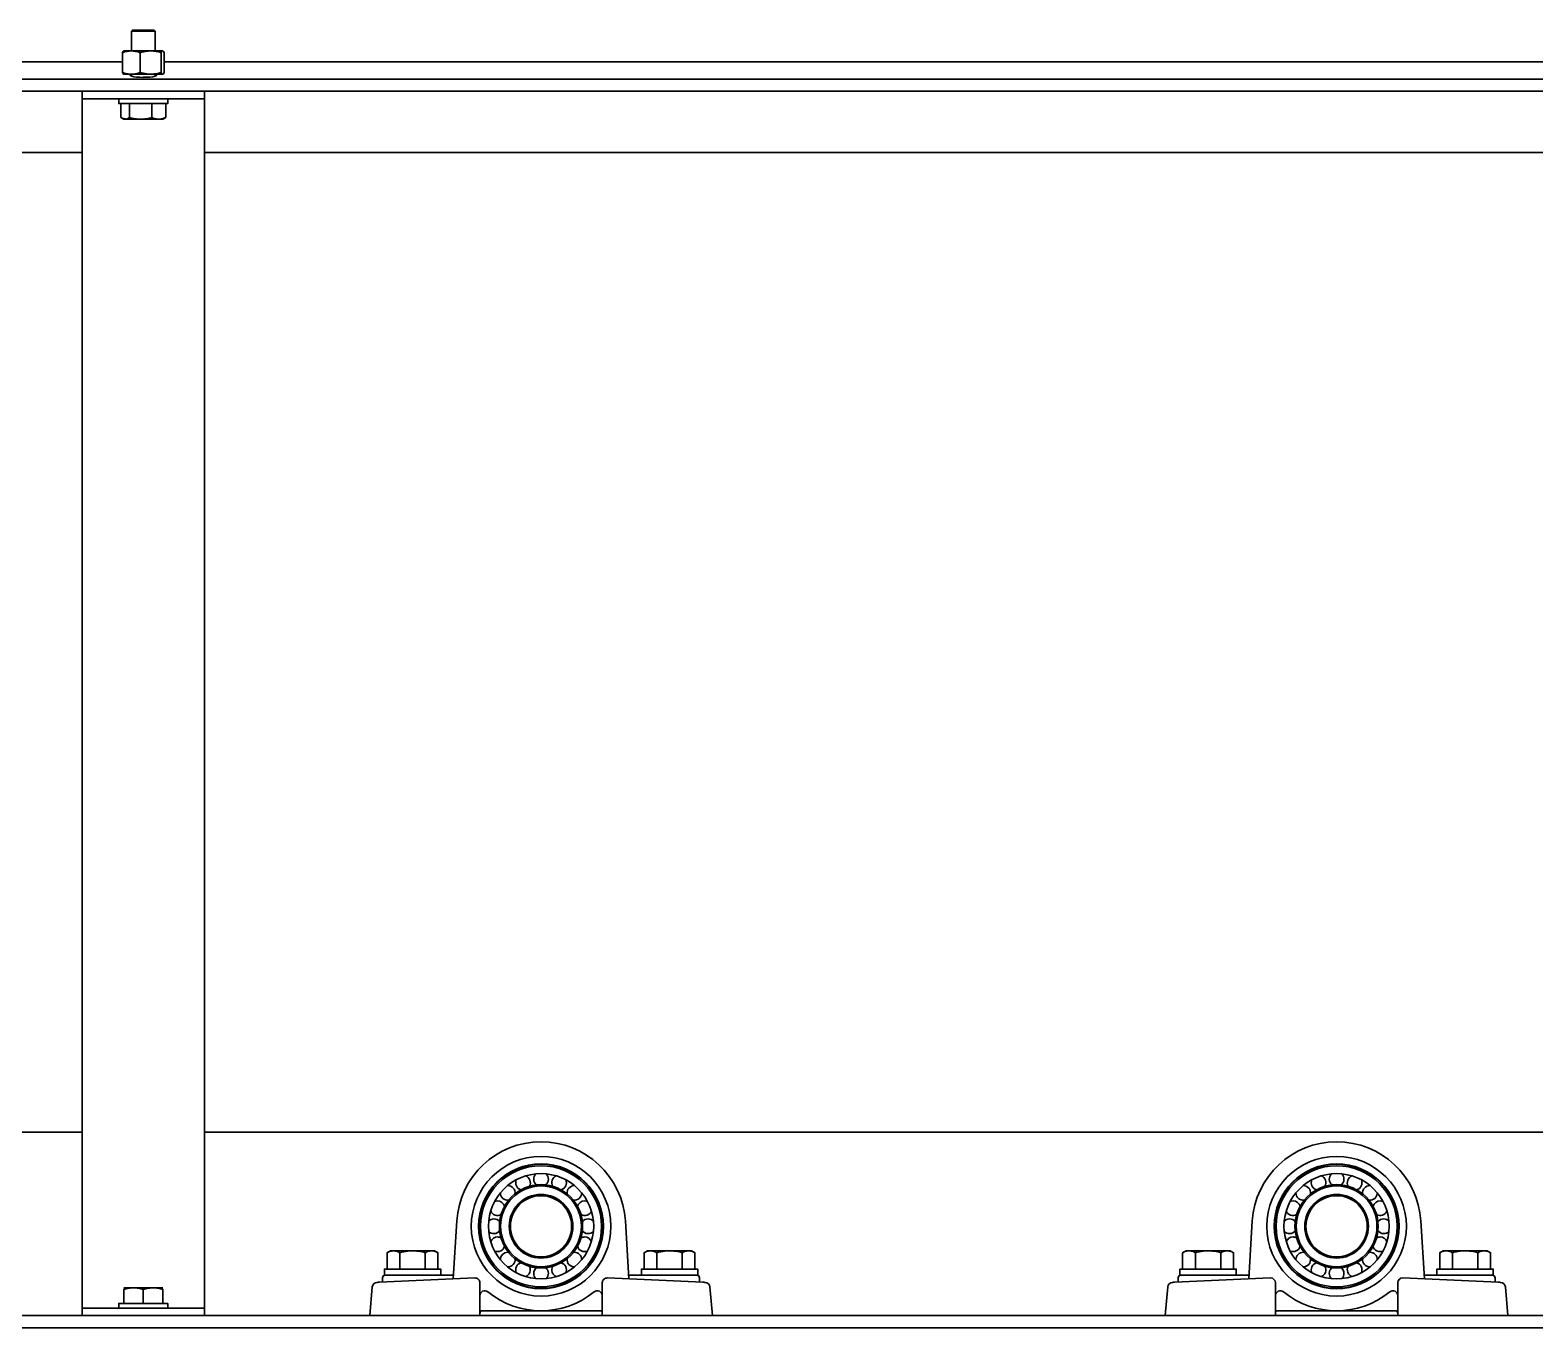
# Model space of a CAD drawing. Header units: millimetres. Extents: x -8400 to 8400, y -5940 to 5940.
# Drawn here: x -4693 to -4078, y 3336 to 3866 of the extents above; entities that cross this region are included whole.
import ezdxf

# ---------------------------------------------------------------- set-up
doc = ezdxf.new("R2010")
doc.units = ezdxf.units.MM
doc.layers.add('粗实线层', color=7, linetype='Continuous', lineweight=35)

msp = doc.modelspace()

# ---------------------------------------------------------------- linework, layer by layer
at = {"layer": '粗实线层', "linetype": 'Continuous', "lineweight": 35}
for points in [[(-4641.476, 3857.27), (-4641.476, 3865.284), (-4641.963, 3865.771), (-4642.077, 3865.771), (-4642.414, 3865.771), (-4642.956, 3865.771), (-4643.675, 3865.771), (-4644.534, 3865.771), (-4645.487, 3865.771), (-4646.484, 3865.771), (-4647.474, 3865.771), (-4648.405, 3865.771), (-4649.228, 3865.771), (-4649.901, 3865.771), (-4650.387, 3865.771), (-4650.637, 3865.771), (-4650.721, 3865.771), (-4651.208, 3865.284), (-4651.208, 3857.27)], [(-4641.476, 3865.284), (-4641.584, 3865.284), (-4641.905, 3865.284), (-4642.422, 3865.284), (-4643.115, 3865.284), (-4643.951, 3865.284), (-4644.893, 3865.284), (-4645.901, 3865.284), (-4646.927, 3865.284), (-4647.928, 3865.284), (-4648.858, 3865.284), (-4649.676, 3865.284), (-4650.346, 3865.284), (-4650.837, 3865.284), (-4651.114, 3865.284), (-4651.208, 3865.284)], [(-4654.875, 3856.556), (-4654.727, 3856.852), (-4654.578, 3857.078), (-4654.502, 3857.16), (-4654.427, 3857.221), (-4654.411, 3857.231)], [(-4654.414, 3857.229), (-4654.342, 3857.27), (-4654.208, 3857.27), (-4653.81, 3857.27), (-4653.162, 3857.27), (-4652.285, 3857.27), (-4651.21, 3857.27), (-4650.033, 3857.27), (-4648.745, 3857.27), (-4647.383, 3857.27), (-4645.99, 3857.27), (-4644.607, 3857.27), (-4643.278, 3857.27), (-4643.817, 3857.258), (-4644.356, 3857.221), (-4644.892, 3857.162), (-4645.427, 3857.079), (-4645.694, 3857.03), (-4645.961, 3856.975), (-4646.094, 3856.946), (-4646.227, 3856.916), (-4646.36, 3856.885), (-4646.493, 3856.852), (-4647.021, 3856.711), (-4647.544, 3856.556)], [(-4639.011, 3856.556), (-4639.53, 3856.711), (-4640.053, 3856.85), (-4640.58, 3856.973), (-4641.112, 3857.076), (-4641.38, 3857.121), (-4641.649, 3857.16), (-4641.785, 3857.177), (-4641.92, 3857.193), (-4641.988, 3857.201), (-4642.056, 3857.208), (-4642.124, 3857.215), (-4642.192, 3857.221), (-4642.736, 3857.258), (-4643.278, 3857.27), (-4642.041, 3857.27), (-4640.935, 3857.27), (-4639.993, 3857.27), (-4639.244, 3857.27), (-4638.711, 3857.27), (-4638.41, 3857.27), (-4638.429, 3857.27), (-4638.448, 3857.268), (-4638.467, 3857.264), (-4638.487, 3857.258), (-4638.525, 3857.242), (-4638.563, 3857.221), (-4638.639, 3857.16), (-4638.714, 3857.078), (-4638.863, 3856.852), (-4639.011, 3856.556), (-4639.011, 3848.485), (-4638.863, 3848.188), (-4638.714, 3847.963), (-4638.638, 3847.88), (-4638.563, 3847.82), (-4638.487, 3847.783), (-4638.41, 3847.77), (-4638.711, 3847.77), (-4639.244, 3847.77), (-4639.993, 3847.77), (-4640.935, 3847.77), (-4642.041, 3847.77), (-4643.278, 3847.77), (-4642.736, 3847.783), (-4642.192, 3847.82), (-4642.124, 3847.827), (-4642.056, 3847.833), (-4641.988, 3847.841), (-4641.92, 3847.848), (-4641.785, 3847.864), (-4641.649, 3847.881), (-4641.38, 3847.921), (-4641.112, 3847.965), (-4640.58, 3848.069), (-4640.053, 3848.191), (-4639.53, 3848.331), (-4639.011, 3848.485)], [(-4638.41, 3847.77), (-4638.391, 3847.771), (-4638.372, 3847.774), (-4638.353, 3847.778), (-4638.333, 3847.783), (-4638.295, 3847.798), (-4638.257, 3847.82), (-4638.181, 3847.881), (-4638.106, 3847.964), (-4637.957, 3848.189), (-4637.809, 3848.485), (-4637.809, 3856.556), (-4637.957, 3856.852), (-4638.106, 3857.078), (-4638.182, 3857.16), (-4638.257, 3857.221), (-4638.333, 3857.258), (-4638.41, 3857.27)], [(-4654.829, 3852.77), (-5528.295, 3852.77)], [(-4647.544, 3848.485), (-4647.021, 3848.329), (-4646.493, 3848.188), (-4646.36, 3848.156), (-4646.227, 3848.125), (-4646.094, 3848.095), (-4645.961, 3848.065), (-4645.694, 3848.011), (-4645.427, 3847.962), (-4644.892, 3847.879), (-4644.356, 3847.819), (-4643.817, 3847.783), (-4643.278, 3847.77), (-4644.607, 3847.77), (-4645.99, 3847.77), (-4647.383, 3847.77), (-4648.745, 3847.77), (-4650.033, 3847.77), (-4651.21, 3847.77), (-4652.238, 3847.77), (-4653.087, 3847.77), (-4653.732, 3847.77), (-4654.152, 3847.77), (-4654.334, 3847.77), (-4654.274, 3847.77), (-4654.293, 3847.771), (-4654.312, 3847.774), (-4654.332, 3847.778), (-4654.351, 3847.783), (-4654.389, 3847.798), (-4654.427, 3847.82), (-4654.503, 3847.881), (-4654.578, 3847.964), (-4654.727, 3848.189), (-4654.875, 3848.485)], [(-3699.842, 3852.77), (-4637.789, 3852.77)], [(-5571.342, 3845.77), (-1771.342, 3845.77)], [(-5571.342, 3843.204), (-5571.342, 3840.77), (-1771.342, 3840.77), (-1771.342, 3843.204)], [(-4651.208, 3847.771), (-4651.208, 3846.935)], [(-4641.476, 3846.935), (-4641.476, 3847.771)], [(-4671.342, 3837.771), (-4671.342, 3840.77), (-4621.342, 3840.77), (-4621.342, 3837.771)], [(-4656.342, 3837.771), (-4656.342, 3835.77), (-4656.15, 3835.77), (-4655.579, 3835.77), (-4654.931, 3835.77), (-4654.102, 3835.77), (-4653.112, 3835.77), (-4651.981, 3835.77), (-4650.731, 3835.77), (-4649.39, 3835.77), (-4647.985, 3835.77), (-4646.546, 3835.77), (-4645.103, 3835.77), (-4643.685, 3835.77), (-4642.323, 3835.77), (-4641.045, 3835.77), (-4639.878, 3835.77), (-4638.846, 3835.77), (-4637.97, 3835.77), (-4637.269, 3835.77), (-4636.758, 3835.77), (-4636.446, 3835.77), (-4636.342, 3835.77), (-4636.342, 3837.771)], [(-4653.732, 3829.371), (-4653.956, 3829.382), (-4654.179, 3829.42), (-4654.401, 3829.479), (-4654.623, 3829.562), (-4654.734, 3829.611), (-4654.844, 3829.666), (-4654.9, 3829.695), (-4654.955, 3829.725), (-4655.01, 3829.756), (-4655.065, 3829.789), (-4655.284, 3829.93), (-4655.501, 3830.085), (-4655.501, 3835.77)], [(-4655.501, 3830.085), (-4654.809, 3829.789), (-4654.11, 3829.563), (-4653.758, 3829.48), (-4653.405, 3829.42), (-4653.049, 3829.383), (-4652.691, 3829.371)], [(-4651.963, 3830.085), (-4652.178, 3829.93), (-4652.395, 3829.791), (-4652.613, 3829.668), (-4652.834, 3829.564), (-4652.945, 3829.52), (-4653.057, 3829.481), (-4653.113, 3829.464), (-4653.169, 3829.448), (-4653.197, 3829.44), (-4653.225, 3829.433), (-4653.253, 3829.426), (-4653.282, 3829.42), (-4653.507, 3829.383), (-4653.732, 3829.371), (-4653.087, 3829.371), (-4652.238, 3829.371), (-4651.21, 3829.371), (-4650.033, 3829.371), (-4648.745, 3829.371), (-4647.383, 3829.371), (-4645.99, 3829.371), (-4644.607, 3829.371), (-4643.278, 3829.371), (-4642.041, 3829.371), (-4640.935, 3829.371), (-4639.993, 3829.371), (-4640.083, 3829.371), (-4640.172, 3829.373), (-4640.262, 3829.377), (-4640.352, 3829.383), (-4640.53, 3829.398), (-4640.708, 3829.42), (-4641.063, 3829.48), (-4641.415, 3829.563), (-4642.113, 3829.789), (-4642.804, 3830.085)], [(-4642.804, 3835.77), (-4642.804, 3830.085), (-4643.932, 3829.789), (-4645.07, 3829.563), (-4645.643, 3829.48), (-4646.22, 3829.42), (-4646.8, 3829.383), (-4647.383, 3829.371), (-4647.529, 3829.371), (-4647.675, 3829.373), (-4647.821, 3829.377), (-4647.967, 3829.383), (-4648.258, 3829.398), (-4648.548, 3829.42), (-4649.126, 3829.48), (-4649.699, 3829.563), (-4650.837, 3829.789), (-4651.963, 3830.085), (-4651.963, 3835.77)], [(-4637.183, 3830.085), (-4637.398, 3829.93), (-4637.615, 3829.791), (-4637.834, 3829.668), (-4638.054, 3829.564), (-4638.165, 3829.52), (-4638.277, 3829.481), (-4638.333, 3829.464), (-4638.389, 3829.448), (-4638.417, 3829.44), (-4638.446, 3829.433), (-4638.474, 3829.426), (-4638.502, 3829.42), (-4638.727, 3829.383), (-4638.952, 3829.371), (-4638.532, 3829.371), (-4638.35, 3829.371), (-4638.41, 3829.371), (-4638.711, 3829.371), (-4639.244, 3829.371), (-4639.993, 3829.371), (-4639.635, 3829.383), (-4639.279, 3829.42), (-4638.926, 3829.48), (-4638.574, 3829.563), (-4637.875, 3829.789), (-4637.183, 3830.085), (-4637.183, 3835.77)], [(-4655.002, 3829.752), (-4654.342, 3829.371)], [(-4638.342, 3829.371), (-4637.681, 3829.752)], [(-4671.333, 3815.77), (-5561.342, 3815.77), (-5561.342, 3765.771)], [(-3731.342, 3765.771), (-3731.342, 3815.77), (-4621.351, 3815.77)], [(-5541.326, 3415.771), (-4671.333, 3415.771)], [(-4621.351, 3415.771), (-3751.358, 3415.771)], [(-4546.734, 3366.467), (-4545.342, 3367.271), (-4545.205, 3367.271), (-4544.799, 3367.271), (-4544.136, 3367.271), (-4543.236, 3367.271), (-4542.127, 3367.271), (-4540.842, 3367.271), (-4539.42, 3367.271), (-4537.905, 3367.271), (-4536.342, 3367.271), (-4534.779, 3367.271), (-4533.264, 3367.271), (-4531.842, 3367.271), (-4530.557, 3367.271), (-4529.448, 3367.271), (-4528.548, 3367.271), (-4528.465, 3367.27), (-4528.382, 3367.267), (-4528.341, 3367.265), (-4528.299, 3367.263), (-4528.258, 3367.26), (-4528.216, 3367.257), (-4528.051, 3367.239), (-4527.887, 3367.215), (-4527.559, 3367.147), (-4527.234, 3367.054), (-4526.588, 3366.8), (-4525.95, 3366.467), (-4525.95, 3359.77)], [(-4546.734, 3359.77), (-4546.734, 3366.467), (-4546.094, 3366.8), (-4545.448, 3367.054), (-4545.123, 3367.147), (-4544.796, 3367.215), (-4544.467, 3367.257), (-4544.136, 3367.271), (-4544.053, 3367.27), (-4543.971, 3367.267), (-4543.929, 3367.265), (-4543.888, 3367.263), (-4543.846, 3367.26), (-4543.805, 3367.257), (-4543.64, 3367.239), (-4543.475, 3367.215), (-4543.148, 3367.147), (-4542.822, 3367.054), (-4542.177, 3366.8), (-4541.538, 3366.467), (-4541.538, 3359.77)], [(-4541.538, 3366.467), (-4540.901, 3366.641), (-4540.258, 3366.8), (-4540.096, 3366.837), (-4539.934, 3366.872), (-4539.772, 3366.906), (-4539.61, 3366.938), (-4539.285, 3367), (-4538.96, 3367.055), (-4538.308, 3367.148), (-4537.655, 3367.216), (-4536.999, 3367.257), (-4536.342, 3367.271), (-4535.682, 3367.257), (-4535.02, 3367.215), (-4534.937, 3367.208), (-4534.854, 3367.2), (-4534.771, 3367.192), (-4534.689, 3367.183), (-4534.524, 3367.165), (-4534.359, 3367.145), (-4534.031, 3367.102), (-4533.705, 3367.052), (-4533.057, 3366.935), (-4532.415, 3366.798), (-4531.778, 3366.641), (-4531.146, 3366.467)], [(-4525.95, 3366.467), (-4527.342, 3367.271), (-4527.479, 3367.271), (-4527.885, 3367.271), (-4528.548, 3367.271), (-4528.879, 3367.257), (-4529.208, 3367.215), (-4529.535, 3367.147), (-4529.86, 3367.054), (-4530.506, 3366.8), (-4531.146, 3366.467), (-4531.146, 3359.77)], [(-4441.734, 3366.467), (-4440.342, 3367.271), (-4440.205, 3367.271), (-4439.799, 3367.271), (-4439.136, 3367.271), (-4439.467, 3367.257), (-4439.796, 3367.215), (-4440.123, 3367.147), (-4440.449, 3367.054), (-4441.094, 3366.8), (-4441.734, 3366.467), (-4441.734, 3359.77)], [(-4426.146, 3359.77), (-4426.146, 3366.467), (-4426.778, 3366.641), (-4427.415, 3366.798), (-4428.057, 3366.935), (-4428.705, 3367.052), (-4429.031, 3367.102), (-4429.359, 3367.145), (-4429.524, 3367.165), (-4429.689, 3367.183), (-4429.771, 3367.192), (-4429.854, 3367.2), (-4429.937, 3367.208), (-4430.02, 3367.215), (-4430.682, 3367.257), (-4431.342, 3367.271), (-4432.905, 3367.271), (-4434.42, 3367.271), (-4435.842, 3367.271), (-4437.127, 3367.271), (-4438.236, 3367.271), (-4439.136, 3367.271), (-4439.053, 3367.27), (-4438.971, 3367.267), (-4438.929, 3367.265), (-4438.888, 3367.263), (-4438.846, 3367.26), (-4438.805, 3367.257), (-4438.64, 3367.239), (-4438.475, 3367.215), (-4438.148, 3367.147), (-4437.822, 3367.054), (-4437.177, 3366.8), (-4436.538, 3366.467), (-4436.538, 3359.77)], [(-4436.538, 3366.467), (-4435.901, 3366.641), (-4435.258, 3366.8), (-4435.096, 3366.837), (-4434.934, 3366.872), (-4434.772, 3366.906), (-4434.61, 3366.938), (-4434.285, 3367), (-4433.96, 3367.055), (-4433.308, 3367.148), (-4432.655, 3367.216), (-4431.999, 3367.257), (-4431.342, 3367.271), (-4429.779, 3367.271), (-4428.264, 3367.271), (-4426.842, 3367.271), (-4425.557, 3367.271), (-4424.448, 3367.271), (-4423.548, 3367.271), (-4423.465, 3367.27), (-4423.382, 3367.267), (-4423.341, 3367.265), (-4423.299, 3367.263), (-4423.258, 3367.26), (-4423.216, 3367.257), (-4423.051, 3367.239), (-4422.887, 3367.215), (-4422.559, 3367.147), (-4422.234, 3367.054), (-4421.588, 3366.8), (-4420.95, 3366.467), (-4420.95, 3359.77)], [(-4426.146, 3366.467), (-4425.506, 3366.8), (-4424.86, 3367.054), (-4424.535, 3367.147), (-4424.208, 3367.215), (-4423.879, 3367.257), (-4423.548, 3367.271), (-4422.885, 3367.271), (-4422.479, 3367.271), (-4422.342, 3367.271), (-4420.95, 3366.467)], [(-4221.734, 3366.467), (-4220.342, 3367.271), (-4220.205, 3367.271), (-4219.799, 3367.271), (-4219.136, 3367.271), (-4219.467, 3367.257), (-4219.796, 3367.215), (-4220.123, 3367.147), (-4220.448, 3367.054), (-4221.094, 3366.8), (-4221.734, 3366.467), (-4221.734, 3359.77)], [(-4200.95, 3359.77), (-4200.95, 3366.467), (-4201.588, 3366.8), (-4202.234, 3367.054), (-4202.559, 3367.147), (-4202.887, 3367.215), (-4203.051, 3367.239), (-4203.216, 3367.257), (-4203.258, 3367.26), (-4203.299, 3367.263), (-4203.341, 3367.265), (-4203.382, 3367.267), (-4203.465, 3367.27), (-4203.548, 3367.271), (-4204.448, 3367.271), (-4205.557, 3367.271), (-4206.842, 3367.271), (-4208.264, 3367.271), (-4209.779, 3367.271), (-4211.342, 3367.271), (-4212.905, 3367.271), (-4214.42, 3367.271), (-4215.842, 3367.271), (-4217.127, 3367.271), (-4218.236, 3367.271), (-4219.136, 3367.271), (-4219.054, 3367.27), (-4218.971, 3367.267), (-4218.929, 3367.265), (-4218.888, 3367.263), (-4218.846, 3367.26), (-4218.805, 3367.257), (-4218.64, 3367.239), (-4218.475, 3367.215), (-4218.148, 3367.147), (-4217.822, 3367.054), (-4217.177, 3366.8), (-4216.538, 3366.467), (-4216.538, 3359.77)], [(-4216.538, 3366.467), (-4215.901, 3366.641), (-4215.258, 3366.8), (-4215.096, 3366.837), (-4214.934, 3366.872), (-4214.772, 3366.906), (-4214.61, 3366.938), (-4214.285, 3367), (-4213.96, 3367.055), (-4213.308, 3367.148), (-4212.655, 3367.216), (-4211.999, 3367.257), (-4211.342, 3367.271), (-4210.682, 3367.257), (-4210.02, 3367.215), (-4209.937, 3367.208), (-4209.854, 3367.2), (-4209.771, 3367.192), (-4209.689, 3367.183), (-4209.524, 3367.165), (-4209.359, 3367.145), (-4209.031, 3367.102), (-4208.705, 3367.052), (-4208.057, 3366.935), (-4207.415, 3366.798), (-4206.778, 3366.641), (-4206.146, 3366.467)], [(-4200.95, 3366.467), (-4202.342, 3367.271), (-4202.479, 3367.271), (-4202.885, 3367.271), (-4203.548, 3367.271), (-4203.879, 3367.257), (-4204.208, 3367.215), (-4204.535, 3367.147), (-4204.86, 3367.054), (-4205.506, 3366.8), (-4206.146, 3366.467), (-4206.146, 3359.77)], [(-4116.734, 3366.467), (-4115.342, 3367.271), (-4115.205, 3367.271), (-4114.799, 3367.271), (-4114.136, 3367.271), (-4114.467, 3367.257), (-4114.796, 3367.215), (-4115.123, 3367.147), (-4115.449, 3367.054), (-4116.094, 3366.8), (-4116.734, 3366.467), (-4116.734, 3359.77)], [(-4095.95, 3359.77), (-4095.95, 3366.467), (-4096.588, 3366.8), (-4097.234, 3367.054), (-4097.559, 3367.147), (-4097.887, 3367.215), (-4098.051, 3367.239), (-4098.216, 3367.257), (-4098.258, 3367.26), (-4098.299, 3367.263), (-4098.341, 3367.265), (-4098.382, 3367.267), (-4098.465, 3367.27), (-4098.548, 3367.271), (-4099.448, 3367.271), (-4100.557, 3367.271), (-4101.842, 3367.271), (-4103.264, 3367.271), (-4104.779, 3367.271), (-4106.342, 3367.271), (-4107.905, 3367.271), (-4109.42, 3367.271), (-4110.842, 3367.271), (-4112.127, 3367.271), (-4113.236, 3367.271), (-4114.136, 3367.271), (-4114.053, 3367.27), (-4113.971, 3367.267), (-4113.929, 3367.265), (-4113.888, 3367.263), (-4113.846, 3367.26), (-4113.805, 3367.257), (-4113.64, 3367.239), (-4113.475, 3367.215), (-4113.148, 3367.147), (-4112.822, 3367.054), (-4112.177, 3366.8), (-4111.538, 3366.467), (-4111.538, 3359.77)], [(-4111.538, 3366.467), (-4110.901, 3366.641), (-4110.258, 3366.8), (-4110.096, 3366.837), (-4109.934, 3366.872), (-4109.772, 3366.906), (-4109.61, 3366.938), (-4109.285, 3367), (-4108.96, 3367.055), (-4108.308, 3367.148), (-4107.655, 3367.216), (-4107, 3367.257), (-4106.342, 3367.271), (-4105.682, 3367.257), (-4105.02, 3367.215), (-4104.937, 3367.208), (-4104.854, 3367.2), (-4104.771, 3367.192), (-4104.689, 3367.183), (-4104.524, 3367.165), (-4104.359, 3367.145), (-4104.031, 3367.102), (-4103.705, 3367.052), (-4103.057, 3366.935), (-4102.415, 3366.798), (-4101.778, 3366.641), (-4101.146, 3366.467), (-4101.146, 3359.77)], [(-4101.146, 3366.467), (-4100.506, 3366.8), (-4099.86, 3367.054), (-4099.535, 3367.147), (-4099.208, 3367.215), (-4098.879, 3367.257), (-4098.548, 3367.271), (-4097.885, 3367.271), (-4097.479, 3367.271), (-4097.342, 3367.271), (-4095.95, 3366.467)], [(-4524.842, 3357.271), (-4524.842, 3359.77), (-4524.949, 3359.77), (-4525.268, 3359.77), (-4525.794, 3359.77), (-4526.516, 3359.77), (-4527.421, 3359.77), (-4528.493, 3359.77), (-4529.71, 3359.77), (-4531.051, 3359.77), (-4532.491, 3359.77), (-4534.002, 3359.77), (-4535.557, 3359.77), (-4537.127, 3359.77), (-4538.682, 3359.77), (-4540.193, 3359.77), (-4541.633, 3359.77), (-4542.974, 3359.77), (-4544.191, 3359.77), (-4545.263, 3359.77), (-4546.168, 3359.77), (-4546.89, 3359.77), (-4547.415, 3359.77), (-4547.735, 3359.77), (-4547.842, 3359.77), (-4547.842, 3357.271), (-4547.731, 3357.271), (-4547.4, 3357.271), (-4546.856, 3357.271), (-4546.11, 3357.271), (-4545.174, 3357.271), (-4544.069, 3357.271), (-4542.814, 3357.271), (-4541.434, 3357.271), (-4539.956, 3357.271), (-4538.409, 3357.271), (-4536.821, 3357.271), (-4535.224, 3357.271), (-4533.649, 3357.271), (-4532.126, 3357.271), (-4530.684, 3357.271), (-4529.352, 3357.271), (-4528.154, 3357.271), (-4519.661, 3357.271)], [(-4519.661, 3357.271), (-4538.995, 3357.271)], [(-4486.842, 3360.538), (-4486.842, 3360.536)], [(-4486.681, 3360.509), (-4486.442, 3360.27), (-4486.337, 3360.27), (-4486.029, 3360.27), (-4485.545, 3360.27), (-4484.922, 3360.27), (-4484.212, 3360.27), (-4483.472, 3360.27), (-4482.762, 3360.27), (-4482.139, 3360.27), (-4481.655, 3360.27), (-4481.347, 3360.27), (-4481.242, 3360.27), (-4481.003, 3360.509)], [(-4480.842, 3360.536), (-4480.842, 3360.537), (-4480.842, 3360.538)], [(-4448.023, 3357.271), (-4439.53, 3357.271), (-4438.332, 3357.271), (-4437, 3357.271), (-4435.558, 3357.271), (-4434.035, 3357.271), (-4432.459, 3357.271), (-4430.863, 3357.271), (-4429.275, 3357.271), (-4427.728, 3357.271), (-4426.25, 3357.271), (-4424.87, 3357.271), (-4423.615, 3357.271), (-4422.51, 3357.271), (-4421.574, 3357.271), (-4420.828, 3357.271), (-4420.284, 3357.271), (-4419.953, 3357.271), (-4419.842, 3357.271), (-4419.842, 3359.77), (-4419.949, 3359.77), (-4420.268, 3359.77), (-4420.794, 3359.77), (-4421.516, 3359.77), (-4422.421, 3359.77), (-4423.493, 3359.77), (-4424.71, 3359.77), (-4426.051, 3359.77), (-4427.491, 3359.77), (-4429.002, 3359.77), (-4430.557, 3359.77), (-4432.127, 3359.77), (-4433.682, 3359.77), (-4435.193, 3359.77), (-4436.633, 3359.77), (-4437.974, 3359.77), (-4439.191, 3359.77), (-4440.263, 3359.77), (-4441.168, 3359.77), (-4441.89, 3359.77), (-4442.416, 3359.77), (-4442.735, 3359.77), (-4442.842, 3359.77), (-4442.842, 3357.271)], [(-4428.688, 3357.271), (-4448.023, 3357.271)], [(-4199.842, 3357.271), (-4199.842, 3359.77), (-4199.949, 3359.77), (-4200.268, 3359.77), (-4200.794, 3359.77), (-4201.516, 3359.77), (-4202.421, 3359.77), (-4203.493, 3359.77), (-4204.71, 3359.77), (-4206.051, 3359.77), (-4207.491, 3359.77), (-4209.002, 3359.77), (-4210.557, 3359.77), (-4212.127, 3359.77), (-4213.682, 3359.77), (-4215.193, 3359.77), (-4216.633, 3359.77), (-4217.974, 3359.77), (-4219.191, 3359.77), (-4220.263, 3359.77), (-4221.168, 3359.77), (-4221.89, 3359.77), (-4222.416, 3359.77), (-4222.735, 3359.77), (-4222.842, 3359.77), (-4222.842, 3357.271), (-4222.731, 3357.271), (-4222.4, 3357.271), (-4221.856, 3357.271), (-4221.109, 3357.271), (-4220.174, 3357.271), (-4219.069, 3357.271), (-4217.814, 3357.271), (-4216.434, 3357.271), (-4214.956, 3357.271), (-4213.409, 3357.271), (-4211.821, 3357.271), (-4210.224, 3357.271), (-4208.649, 3357.271), (-4207.126, 3357.271), (-4205.684, 3357.271), (-4204.352, 3357.271), (-4203.154, 3357.271)], [(-4194.661, 3357.271), (-4213.996, 3357.271)], [(-4194.661, 3357.271), (-4203.154, 3357.271)], [(-4161.842, 3360.538), (-4161.842, 3360.536)], [(-4161.681, 3360.509), (-4161.442, 3360.27), (-4161.337, 3360.27), (-4161.029, 3360.27), (-4160.545, 3360.27), (-4159.922, 3360.27), (-4159.212, 3360.27), (-4158.472, 3360.27), (-4157.762, 3360.27), (-4157.139, 3360.27), (-4156.655, 3360.27), (-4156.347, 3360.27), (-4156.242, 3360.27), (-4156.003, 3360.509)], [(-4155.842, 3360.536), (-4155.842, 3360.537), (-4155.842, 3360.538)], [(-4123.023, 3357.271), (-4114.53, 3357.271)], [(-4114.53, 3357.271), (-4113.332, 3357.271), (-4112, 3357.271), (-4110.558, 3357.271), (-4109.034, 3357.271), (-4107.459, 3357.271), (-4105.863, 3357.271), (-4104.275, 3357.271), (-4102.728, 3357.271), (-4101.25, 3357.271), (-4099.87, 3357.271), (-4098.615, 3357.271), (-4097.51, 3357.271), (-4096.574, 3357.271), (-4095.828, 3357.271), (-4095.284, 3357.271), (-4094.953, 3357.271), (-4094.842, 3357.271), (-4094.842, 3359.77), (-4094.949, 3359.77), (-4095.268, 3359.77), (-4095.794, 3359.77), (-4096.516, 3359.77), (-4097.421, 3359.77), (-4098.493, 3359.77), (-4099.71, 3359.77), (-4101.051, 3359.77), (-4102.491, 3359.77), (-4104.002, 3359.77), (-4105.557, 3359.77), (-4107.127, 3359.77), (-4108.682, 3359.77), (-4110.193, 3359.77), (-4111.633, 3359.77), (-4112.974, 3359.77), (-4114.191, 3359.77), (-4115.263, 3359.77), (-4116.168, 3359.77), (-4116.89, 3359.77), (-4117.416, 3359.77), (-4117.735, 3359.77), (-4117.842, 3359.77), (-4117.842, 3357.271)], [(-4654.342, 3352.171), (-4654.22, 3352.171), (-4653.859, 3352.171), (-4653.27, 3352.171), (-4652.47, 3352.171), (-4651.484, 3352.171), (-4650.342, 3352.171), (-4649.078, 3352.171), (-4647.731, 3352.171), (-4646.342, 3352.171), (-4644.953, 3352.171), (-4643.606, 3352.171), (-4642.342, 3352.171), (-4642.215, 3352.169), (-4642.087, 3352.167), (-4641.959, 3352.163), (-4641.832, 3352.158), (-4641.578, 3352.142), (-4641.324, 3352.121), (-4640.82, 3352.06), (-4640.319, 3351.978), (-4639.325, 3351.751), (-4638.342, 3351.456), (-4638.342, 3345.77)], [(-4654.342, 3345.77), (-4654.342, 3351.456), (-4653.357, 3351.752), (-4652.362, 3351.978), (-4651.862, 3352.061), (-4651.358, 3352.121), (-4650.851, 3352.158), (-4650.342, 3352.171), (-4650.215, 3352.169), (-4650.087, 3352.167), (-4649.959, 3352.163), (-4649.832, 3352.158), (-4649.578, 3352.142), (-4649.324, 3352.121), (-4648.82, 3352.06), (-4648.319, 3351.978), (-4647.325, 3351.751), (-4646.342, 3351.456)], [(-4638.342, 3352.171), (-4638.463, 3352.171), (-4638.824, 3352.171), (-4639.414, 3352.171), (-4640.214, 3352.171), (-4641.2, 3352.171), (-4642.342, 3352.171), (-4642.852, 3352.158), (-4643.358, 3352.121), (-4643.862, 3352.061), (-4644.362, 3351.978), (-4645.357, 3351.752), (-4646.342, 3351.456), (-4646.342, 3345.77)], [(-4552.812, 3352.544), (-4553.842, 3340.77)], [(-4458.842, 3354.17), (-4458.842, 3340.77)], [(-4413.842, 3340.77), (-4414.872, 3352.544)], [(-4227.812, 3352.544), (-4228.842, 3340.77)], [(-4224.902, 3354.414), (-4185.932, 3356.167)], [(-4183.842, 3340.77), (-4183.842, 3354.17)], [(-4133.842, 3354.17), (-4133.842, 3340.77)], [(-4088.842, 3340.77), (-4089.872, 3352.544)], [(-4636.342, 3343.77), (-4636.342, 3345.77), (-4636.444, 3345.77), (-4636.747, 3345.77), (-4637.246, 3345.77), (-4637.929, 3345.77), (-4638.784, 3345.77), (-4639.793, 3345.77), (-4640.936, 3345.77), (-4642.188, 3345.77), (-4643.525, 3345.77), (-4644.919, 3345.77), (-4646.342, 3345.77), (-4647.765, 3345.77), (-4649.159, 3345.77), (-4650.496, 3345.77), (-4651.748, 3345.77), (-4652.891, 3345.77), (-4653.899, 3345.77), (-4654.754, 3345.77), (-4655.438, 3345.77), (-4655.937, 3345.77), (-4656.24, 3345.77), (-4656.342, 3345.77), (-4656.342, 3343.77)], [(-1771.342, 3338.337), (-1771.342, 3340.77), (-5571.342, 3340.77), (-5571.342, 3338.337)], [(-4671.342, 3343.77), (-4621.342, 3343.77)], [(-5571.342, 3335.771), (-1771.342, 3335.771)]]:
    msp.add_lwpolyline(points, dxfattribs=at)
for points in [[(-4647.544, 3856.556), (-4648.447, 3856.852), (-4649.358, 3857.078), (-4649.817, 3857.16), (-4650.278, 3857.221), (-4650.743, 3857.258), (-4651.21, 3857.27), (-4651.326, 3857.27), (-4651.443, 3857.268), (-4651.56, 3857.264), (-4651.677, 3857.258), (-4651.91, 3857.242), (-4652.142, 3857.221), (-4652.604, 3857.16), (-4653.063, 3857.078), (-4653.974, 3856.852), (-4654.875, 3856.556), (-4654.875, 3848.485), (-4653.972, 3848.188), (-4653.061, 3847.963), (-4652.602, 3847.88), (-4652.141, 3847.82), (-4651.676, 3847.783), (-4651.21, 3847.77), (-4651.093, 3847.771), (-4650.976, 3847.774), (-4650.859, 3847.778), (-4650.742, 3847.783), (-4650.509, 3847.798), (-4650.277, 3847.82), (-4649.815, 3847.881), (-4649.356, 3847.964), (-4648.445, 3848.189), (-4647.544, 3848.485)], [(-4621.342, 3837.771), (-4671.342, 3837.771), (-4671.342, 3837.668), (-4671.342, 3837.368), (-4671.342, 3836.892), (-4671.342, 3836.27), (-4671.342, 3835.547), (-4671.342, 3834.771), (-4671.342, 3346.771), (-4671.342, 3345.994), (-4671.342, 3345.27), (-4671.342, 3344.649), (-4671.342, 3344.172), (-4671.342, 3343.873), (-4671.342, 3343.77), (-4671.342, 3340.77), (-4621.342, 3340.77), (-4621.342, 3343.77), (-4621.342, 3343.873), (-4621.342, 3344.172), (-4621.342, 3344.649), (-4621.342, 3345.27), (-4621.342, 3345.994), (-4621.342, 3346.771), (-4621.342, 3834.771), (-4621.342, 3835.547), (-4621.342, 3836.27), (-4621.342, 3836.892), (-4621.342, 3837.368), (-4621.342, 3837.668)]]:
    msp.add_lwpolyline(points, close=True, dxfattribs=at)
for points in [[(-4519.755, 3355.77), (-4518.275, 3379.426, -0.9393647), (-4449.409, 3379.425), (-4447.929, 3355.77)], [(-4447.929, 3355.77), (-4449.409, 3379.426, 0.9393647), (-4518.275, 3379.425), (-4519.755, 3355.77)], [(-4194.755, 3355.77), (-4193.275, 3379.425, -0.9393658), (-4124.409, 3379.425), (-4122.929, 3355.77)], [(-4122.929, 3355.77), (-4124.409, 3379.425, 0.9393658), (-4193.275, 3379.425)], [(-4498.741, 3385.457, 0.3352779), (-4501.627, 3387.637, 0.1016656), (-4502.81, 3387.394)], [(-4464.874, 3387.394, 0.1016788), (-4466.057, 3387.637, 0.3352514), (-4468.943, 3385.457)], [(-4173.741, 3385.457, 0.3352568), (-4176.627, 3387.637, 0.1016743), (-4177.809, 3387.394)], [(-4139.875, 3387.394, 0.1016656), (-4141.057, 3387.637, 0.3352647), (-4143.943, 3385.457)], [(-4500.74, 3379.132, 0.2292004), (-4503.092, 3380.27, 0.2021958), (-4505.24, 3379.365)], [(-4462.444, 3379.365, 0.2021825), (-4464.592, 3380.27, 0.2291788), (-4466.944, 3379.132)], [(-4175.74, 3379.132, 0.2291871), (-4178.092, 3380.27, 0.2021873), (-4180.24, 3379.365)], [(-4137.444, 3379.365, 0.2021873), (-4139.592, 3380.27, 0.2291871), (-4141.944, 3379.132)], [(-4500.166, 3372.524, 0.127855), (-4501.627, 3372.904, 0.3067853), (-4504.413, 3371.017)], [(-4463.271, 3371.017, 0.3067853), (-4466.057, 3372.904, 0.127855), (-4467.518, 3372.524)], [(-4175.166, 3372.524, 0.1278596), (-4176.627, 3372.904, 0.30678), (-4179.412, 3371.017)], [(-4138.271, 3371.017, 0.3067853), (-4141.057, 3372.904, 0.127855), (-4142.518, 3372.524)], [(-4497.107, 3366.639, 0.0290835), (-4497.454, 3366.659, 0.4142046), (-4500.454, 3363.659)], [(-4467.23, 3363.621, 0.4142204), (-4470.23, 3366.659, 0.0290835), (-4470.577, 3366.639)], [(-4172.107, 3366.639, 0.0290835), (-4172.454, 3366.659, 0.4142178), (-4175.454, 3363.659)], [(-4142.23, 3363.621, 0.4142204), (-4145.23, 3366.659, 0.0290614), (-4145.577, 3366.639)], [(-4547.57, 3357.27, 0.4142324), (-4548.57, 3356.27), (-4548.57, 3354.473)], [(-4419.114, 3354.473), (-4419.114, 3356.27, 0.4142105), (-4420.114, 3357.27)], [(-4222.57, 3357.27, 0.4142105), (-4223.57, 3356.27), (-4223.57, 3354.473)], [(-4094.114, 3354.473), (-4094.114, 3356.27, 0.4142502), (-4095.114, 3357.27)], [(-4553.842, 3340.77), (-4552.812, 3352.544, -0.3759908), (-4550.909, 3354.368), (-4550.774, 3354.374), (-4550.406, 3354.391), (-4549.902, 3354.414), (-4510.932, 3356.167, -0.0106027), (-4510.842, 3356.17, -0.4142215), (-4508.842, 3354.17), (-4508.842, 3340.77)], [(-4458.842, 3348.929, 0.631336), (-4462.102, 3350.482, -0.3547133), (-4505.582, 3350.482, 0.6313055), (-4508.842, 3348.929)], [(-4458.842, 3348.929, 0.631336), (-4462.102, 3350.482, -0.3547133), (-4505.582, 3350.482, 0.6313055), (-4508.842, 3348.929)], [(-4458.842, 3340.77), (-4458.842, 3354.168, -0.4276233), (-4456.752, 3356.167), (-4417.782, 3354.414), (-4417.278, 3354.391), (-4416.91, 3354.374), (-4416.775, 3354.368, -0.3759908), (-4414.872, 3352.544), (-4413.842, 3340.77)], [(-4228.842, 3340.77), (-4227.812, 3352.544, -0.3760325), (-4225.909, 3354.368), (-4225.774, 3354.374), (-4225.406, 3354.391), (-4224.902, 3354.414), (-4185.932, 3356.167, -0.0105954), (-4185.842, 3356.17, -0.4142105), (-4183.842, 3354.17), (-4183.842, 3340.77)], [(-4133.842, 3348.929, 0.6313653), (-4137.102, 3350.482, -0.3547124), (-4180.582, 3350.482, 0.6313055), (-4183.842, 3348.929)], [(-4133.842, 3348.929, 0.6313653), (-4137.102, 3350.482, -0.3547124), (-4180.582, 3350.482, 0.6313055), (-4183.842, 3348.929)], [(-4133.842, 3340.77), (-4133.842, 3354.17, -0.0106027), (-4133.84, 3354.26, -0.4141896), (-4131.752, 3356.167), (-4092.782, 3354.414), (-4092.278, 3354.391), (-4091.909, 3354.374), (-4091.775, 3354.368, -0.3759908), (-4089.872, 3352.544), (-4088.842, 3340.77)], [(-4458.842, 3341.771, 0.4141708), (-4459.842, 3342.771), (-4483.842, 3342.771), (-4507.842, 3342.771, 0.4142105), (-4508.842, 3341.771)], [(-4133.842, 3341.771, 0.4142105), (-4134.842, 3342.771), (-4158.842, 3342.771), (-4182.842, 3342.771, 0.4141927), (-4183.842, 3341.771)]]:
    msp.add_lwpolyline(points, format="xyb", dxfattribs=at)
for centre, radius in [((-4483.842, 3377.27), 28.5), ((-4158.842, 3377.27), 28.5), ((-4483.842, 3377.27), 25.5), ((-4483.842, 3377.27), 25.34), ((-4483.842, 3377.27), 24.739), ((-4158.842, 3377.27), 25.5), ((-4158.842, 3377.27), 25.341), ((-4158.842, 3377.27), 24.739), ((-4483.842, 3377.27), 21.5), ((-4483.842, 3377.27), 17), ((-4483.842, 3377.27), 16.5), ((-4158.842, 3377.27), 21.5), ((-4158.842, 3377.27), 17), ((-4158.842, 3377.27), 16.5), ((-4483.842, 3377.27), 13), ((-4483.842, 3377.27), 12.5), ((-4158.842, 3377.27), 13), ((-4158.842, 3377.27), 12.5)]:
    msp.add_circle(centre, radius, dxfattribs=at)
for centre, radius, start, end in [((-4497.448, 3389.436), 4.446, 90.079119, 90.564646), ((-4497.454, 3390.882), 3, 353.359694, 90.012486), ((-4491.209, 3395.055), 3, 156.784664, 254.161441), ((-4491.208, 3395.055), 3, 330.863081, 68.218247), ((-4483.842, 3396.52), 3, 134.285973, 231.630458), ((-4483.842, 3396.52), 3, 308.36099, 45.698607), ((-4476.475, 3395.055), 3, 111.786419, 209.129894), ((-4476.475, 3395.055), 3, 285.8631, 23.218261), ((-4470.23, 3390.882), 3, 90.000164, 186.647542), ((-4470.236, 3389.436), 4.446, 89.435352, 89.920881), ((-4172.447, 3389.386), 4.496, 90.080251, 90.561713), ((-4172.454, 3390.882), 3, 353.361129, 90.012486), ((-4166.209, 3395.055), 3, 156.784664, 254.169344), ((-4166.209, 3395.055), 3, 330.86143, 68.234265), ((-4158.842, 3396.52), 3, 134.285973, 231.620651), ((-4158.842, 3396.52), 3, 308.362808, 45.698607), ((-4151.475, 3395.055), 3, 111.784737, 209.129894), ((-4151.475, 3395.055), 3, 285.860745, 23.218261), ((-4145.23, 3390.882), 3, 89.999868, 186.621425), ((-4145.236, 3389.411), 4.471, 89.43671, 89.919524), ((-4497.454, 3390.882), 3, 179.284324, 276.636866), ((-4470.23, 3390.882), 3, 263.366861, 0.720131), ((-4172.454, 3390.882), 3, 179.287363, 276.639915), ((-4145.23, 3390.882), 3, 263.366861, 0.720131), ((-4501.627, 3384.637), 3, 201.785508, 299.14019), ((-4466.057, 3384.637), 3, 240.866453, 338.214526), ((-4176.627, 3384.637), 3, 201.784737, 299.150352), ((-4141.057, 3384.637), 3, 240.867534, 338.214525), ((-4503.092, 3377.27), 3, 224.284945, 321.613411), ((-4464.592, 3377.271), 3, 218.3694, 315.721499), ((-4178.092, 3377.27), 3, 224.285973, 321.643358), ((-4139.592, 3377.27), 3, 218.368442, 315.694359), ((-4501.627, 3369.904), 3, 246.785072, 344.134345), ((-4466.057, 3369.904), 3, 195.869466, 293.23056), ((-4176.627, 3369.904), 3, 246.785072, 344.119139), ((-4141.057, 3369.904), 3, 195.868575, 293.236794), ((-4498.205, 3363.659), 2.248, 180.000027, 180.962906), ((-4497.454, 3363.659), 3, 270.000596, 6.613616), ((-4470.23, 3363.659), 3, 173.369526, 269.984834), ((-4470.236, 3362.213), 4.446, 89.435353, 89.920881), ((-4170.957, 3363.665), 4.496, 180.08025, 180.561711), ((-4172.454, 3363.659), 3, 270.000596, 6.657158), ((-4145.23, 3363.659), 3, 173.369527, 269.984833), ((-4145.236, 3362.188), 4.471, 89.436709, 89.919524), ((-4491.209, 3359.486), 3, 105.867111, 203.204135), ((-4491.209, 3359.486), 3, 291.779823, 29.119743), ((-4483.842, 3358.021), 3, 131.412252, 225.694715), ((-4483.842, 3358.021), 3, 314.280262, 48.565797), ((-4476.475, 3359.486), 3, 150.868213, 248.213956), ((-4476.475, 3359.486), 3, 336.780438, 74.121242), ((-4166.209, 3359.486), 3, 105.869466, 203.248647), ((-4166.209, 3359.486), 3, 291.779823, 29.119743), ((-4158.842, 3358.021), 3, 131.412252, 225.694715), ((-4158.842, 3358.021), 3, 314.281678, 48.593584), ((-4151.475, 3359.486), 3, 150.866453, 248.234265), ((-4151.475, 3359.486), 3, 336.78044, 74.124822)]:
    msp.add_arc(centre, radius, start, end, dxfattribs=at)
for centre, major_axis, ratio, start_param, end_param in [((-4646.369, 3847.335), (-5.43, 0.002), 0.1570192, 5.7537747, 7.8590273), ((-4646.355, 3847.337), (-5.451, 0.001), 0.1563774, 1.5731638, 3.6691266)]:
    msp.add_ellipse(centre, major_axis=major_axis, ratio=ratio, start_param=start_param, end_param=end_param, dxfattribs=at)

doc.saveas('drawing.dxf')
